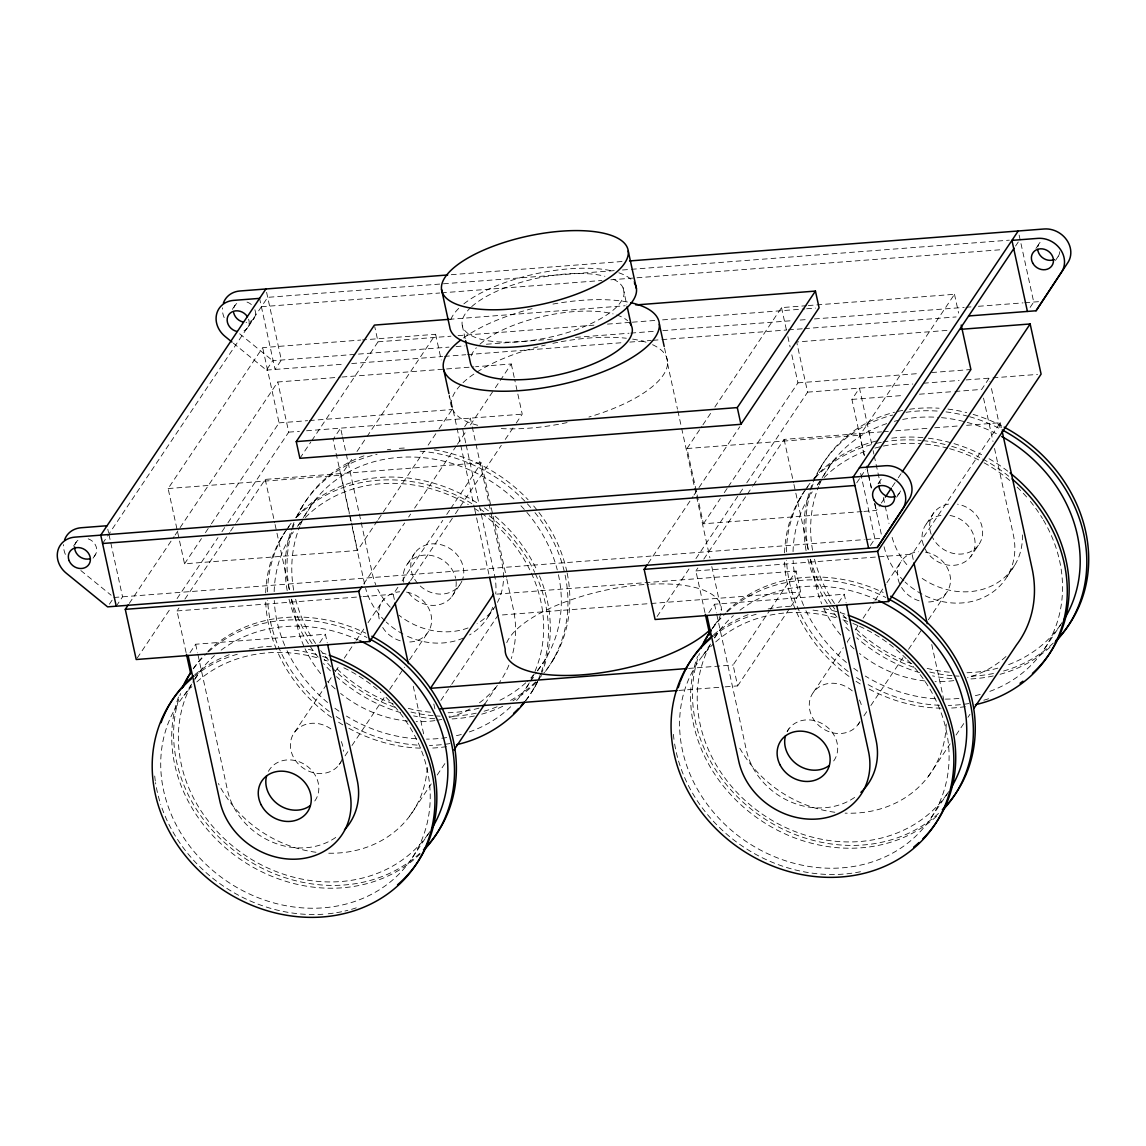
<?xml version="1.0" encoding="UTF-8"?>
<svg xmlns="http://www.w3.org/2000/svg" width="1146" height="1146" viewBox="0 0 1146 1146"><rect width="100%" height="100%" fill="white"/><g stroke="black" fill="none" stroke-linecap="round" stroke-linejoin="round"><path stroke-width="0.75" stroke-dasharray="5 3.75" d="M73.53 546.126L76.223 542.101M232.337 309.363L235.045 305.337M102.581 543.505L107.079 536.786M107.552 536.084L267.691 297.344L615.345 270.542M93.055 558.145L95.748 554.12M248.267 326.753L254.57 317.356M377.392 520.8L357.495 550.467L184.535 563.803L168.133 488.554L262.663 347.625L360.732 340.061M109.4 604.186L112.093 600.16M233.34 343.17L266.416 370.115L272.719 360.718L448.945 347.123M116.247 606.205L122.55 596.808L108.942 534.408M129.269 603.412L174.12 536.529M175.123 535.053L179.105 529.108M180.108 527.618L277.79 381.99L340.176 377.177M184.535 563.803L201.452 538.577M205.435 532.646L210.406 525.226M211.408 523.751L279.065 422.874L262.663 347.625M137.219 658.019L171.112 607.495M177.086 598.584L217.955 537.66M221.937 531.715L226.922 524.281M227.925 522.791L288.735 432.142L277.79 381.99M186.096 652.59L177.014 610.933L178.991 607.967M184.936 599.1L229.544 532.604M230.547 531.128L235.503 523.736M236.491 522.261L265.242 479.4L481.435 462.726L490.889 506.117M299.894 458.314L310.781 442.098M311.769 440.623L378.037 341.809L374.756 326.768M189.992 652.69L195.665 644.238L325.392 634.239L327.283 642.92M280.655 538.992L282.546 536.17M300.195 509.855L302.086 507.048M183.99 695.536L193.789 680.91M194.777 679.449L201.639 669.221M297.43 526.415L302.329 519.109M303.303 517.648L315.078 500.114M351.163 521.387L341.093 475.218L353.025 457.412M357.008 451.481L365.961 438.13M366.964 436.655L435.623 334.288L362.523 339.932M378.395 519.31L382.377 513.379M383.366 511.89L424.163 451.066M428.146 445.135L438.101 430.309M439.09 428.819L452.025 409.537L449.046 395.857M319.72 642.691L325.392 634.239M464.66 426.599L470.333 418.147L471.851 425.094M363.755 583.916L404.624 522.991M408.621 517.047L410.612 514.067M414.594 508.122L456.466 445.708M457.455 444.233L466.422 430.853M470.419 424.908L494.341 389.239M495.33 387.763L511.288 363.984L475.633 366.734M294.68 732.079L327.398 683.303M328.386 681.827L334.331 672.96M335.334 671.484L339.302 665.568M344.258 658.176L355.16 641.932M356.148 640.442L364.084 628.624M368.038 622.708L382.907 600.547M407.489 563.904L415.053 552.63M394.339 599.473L393.207 594.258L398.163 586.867M402.131 580.965L442.771 520.37M446.739 514.454L449.705 510.013M450.707 508.538L481.435 462.726M410.583 580.578L454.432 515.199M455.435 513.709L501.289 445.35M505.271 439.405L515.242 424.55M516.244 423.06L522.218 414.15L514.683 379.555M339.101 764.711L341.093 761.761M345.061 755.844L348.026 751.418M351.994 745.502L384.712 696.739M389.669 689.348L404.538 667.173M409.494 659.795L427.343 633.179M451.911 596.55L459.474 585.277M488.182 616.691L493.854 608.24M440.881 700.421L450.722 685.752M451.71 684.277L497.994 615.287L649.338 603.613M409.451 816.396L431.254 783.893M437.199 775.025L445.135 763.193M484.787 704.074L497.679 684.864A114.887 99.989 33.9 0 1 478.913 703.2M412.417 857.58L430.065 831.265M525.856 688.46L536.643 672.387M537.617 670.926L543.505 662.159M862.107 511.56L703.415 523.794L686.998 448.544L701.925 426.298M702.928 424.808L710.892 412.947M714.86 407.016L781.529 307.615L806.498 305.696M533.377 689.104L535.268 686.282M552.916 659.981L554.807 657.159M648.135 563.402L693.001 496.533M693.989 495.043L697.986 489.098M698.974 487.609L739.843 426.684M703.415 523.794L720.333 498.567M724.301 492.637L727.295 488.196M728.283 486.706L797.945 382.864L791.6 353.799M657.088 616.534L688.975 568.975M695.951 558.575L738.826 494.685M739.815 493.195L742.809 488.74M746.791 482.795L807.601 392.147L796.656 341.981L948.172 330.306M704.962 612.58L695.88 570.923L697.857 567.972M703.816 559.105L746.433 495.545M747.421 494.069L752.378 486.678M753.38 485.202L784.108 439.391L881.575 431.87M708.873 612.68L714.545 604.229L844.258 594.23L846.149 602.911M864.041 454.962L851.922 399.41L859.486 388.136L871.605 443.688M799.521 498.983L801.412 496.161M819.061 469.86L820.951 467.038M702.856 655.526L710.706 643.837M714.631 637.993L720.505 629.211M817.284 484.944L821.195 479.1M822.183 477.638L833.944 460.105M864.442 455.736L859.958 435.208L954.489 294.293L808.288 305.552M725.189 686.855L737.652 685.895L733.096 664.995L769.525 610.675M770.513 609.214L796.112 571.052L495.215 594.244M856.735 482.81L859.915 478.083M860.904 476.593L865.875 469.187M1015.557 246.046L1018.25 242.021M737.652 685.895L800.667 591.952L796.112 571.052M878.037 483.856L879.827 481.177M1035.941 248.438L1038.648 244.413M863.883 511.417L876.361 510.457L880.343 504.526M881.346 503.037L884.325 498.596M892.29 486.721L897.261 479.3M898.263 477.825L901.243 473.37M896.659 497.206L899.352 493.181M1055.466 260.457L1058.173 256.432M870.416 545.51L874.914 538.806L860.173 471.207M1030.125 307.415L1033.721 302.043L1018.608 232.71M838.586 602.681L844.258 594.23M787.087 731.535L788.978 728.713M813.56 692.069L843.298 647.734M847.266 641.817L851.22 635.915M855.188 629.999L858.168 625.573M863.124 618.181L874.026 601.922M875.014 600.447L885.93 584.188M886.918 582.712L901.787 560.537M926.369 523.894L933.918 512.62M913.204 559.463L912.073 554.249L1000.3 422.716L964.86 425.453M857.982 724.716L859.958 721.751M863.926 715.849L866.906 711.408M870.86 705.506L903.578 656.73M908.534 649.338L921.427 630.128M928.36 619.785L946.209 593.184M924.937 548.648A27.576 23.994 33.9 0 0 970.791 556.541L978.355 545.267A27.576 23.994 33.9 0 0 957.569 504.197M1007.048 576.696L1014.611 565.422M928.317 776.401L950.12 743.883M956.079 735.016L964.001 723.183M967.969 717.281L969.946 714.316M931.283 817.571L948.931 791.27M1044.722 648.464L1062.371 622.149M451.28 274.696L622.436 261.489M622.479 269.998L629.612 269.439M631.389 269.31L1009.354 240.159M261.388 306.741L439.677 293.004M441.454 292.86L601.908 280.484M610.832 279.796L1003.051 249.556M449.089 319.333L625.143 305.753M378.037 341.809L450.951 336.193M458.071 335.649L596.78 324.948M607.452 324.117L630.572 322.341M632.348 322.198L655.469 320.422M662.589 319.877L804.85 308.904M806.641 308.761L815.522 308.088M456.079 346.579L464.99 345.891M486.391 344.244L554.134 339.015M575.536 337.368L629.011 333.242M630.801 333.114L655.756 331.18M662.889 330.635L793.032 320.594M800.166 320.049L807.3 319.505M814.434 318.946L964.187 307.4M965.978 307.271L971.321 306.856M978.455 306.297L1023.02 302.873M1024.811 302.73L1042.373 301.369M266.416 370.115L344.588 364.084M351.722 363.54L442.643 356.521M444.433 356.392L465.82 354.73M467.611 354.601L622.708 342.64M629.842 342.095L651.243 340.448M653.019 340.305L660.153 339.76M661.944 339.617L786.743 329.991M788.52 329.862L802.787 328.759M804.564 328.616L956.108 316.941M341.952 377.034L473.857 366.863M279.065 422.874L307.601 420.668M309.377 420.539L452.025 409.537M797.945 382.864L919.192 373.51M931.669 372.55L970.891 369.528M288.735 432.142L299.421 431.326M306.555 430.767L522.218 414.15M807.601 392.147L912.789 384.025M923.461 383.208L959.102 380.458M966.107 379.928L991.19 377.994M992.966 377.851L1037.531 374.413M851.922 399.41L903.463 395.442M919.45 394.21L953.214 391.603M954.99 391.474L981.649 389.411L989.199 378.137L989.958 381.618M883.351 431.741L888.666 431.326M895.757 430.781L927.644 428.318M934.735 427.773L957.77 425.997M168.133 488.554L341.093 475.218M686.998 448.544L859.958 435.208M113.898 597.481L864.213 539.623M865.989 539.494L883.552 538.133M177.014 610.933L361.305 596.722M363.081 596.579L393.207 594.258M695.88 570.923L912.073 554.249M651.114 603.484L800.667 591.952M688.574 668.433L733.096 664.995M678.89 690.422L723.398 686.998M239.643 333.773L272.719 360.718M80.836 570.536L111.148 595.232M1000.3 422.716L1001.432 427.931M991.476 388.551L1000.558 430.208M983.54 398.092L992.995 441.482M994.513 448.43L1013.436 535.225A68.932 59.993 33.9 0 1 982.194 598.069A68.932 59.993 33.9 0 1 905.125 582.068M954.489 294.293L958.6 313.102M931.755 644.51L943.86 700.063M873.109 450.622L873.868 454.103M874.24 455.836L880.3 483.612M883.337 497.493L889.01 523.536M866.677 465.992L871.519 488.225M874.871 503.61L876.361 510.457M867.436 470.576L868.195 474.057M868.582 475.791L871.232 487.938M874.627 503.567L881.818 536.543M781.529 307.615L786.385 329.847M787.875 336.695L790.11 346.952M784.108 439.391L793.562 482.781M793.949 484.514L795.467 491.462M795.84 493.195L808.331 550.481M810.222 559.162L815.895 585.191A114.887 99.989 33.9 0 0 821.739 603.799M664.565 348.14L667.559 361.821M667.559 363.654L677.472 409.136M677.859 410.884L681.283 426.627M681.669 428.375L696.166 494.843M696.539 496.59L709.89 557.816M711.795 566.554L721.335 610.288A110.288 40.239 -12.3 0 0 650.656 584.145M714.545 604.229L716.436 612.909M716.809 614.643L746.333 750.028A68.932 59.993 33.9 0 0 855.46 796.828M623.052 287.732L626.776 304.836M511.288 363.984L514.296 377.822M462.239 325.321L465.233 339.001M491.276 507.85L492.78 514.798M493.167 516.531L506.417 577.283M506.79 579.017L513.222 608.526A114.887 99.989 33.9 0 1 511.259 658.592M472.224 426.828L475.633 442.442M476.005 444.175L502.12 563.947A68.932 59.993 33.9 0 1 497.45 602.381M462.769 429.421L465.806 443.301M466.178 445.035L479.042 504.054M479.429 505.787L480.933 512.735M481.32 514.468L494.556 575.22A68.932 59.993 33.9 0 1 495.717 593.929M451.424 402.461L474.301 507.406M474.688 509.153L476.206 516.158M476.593 517.906L489.184 575.621M449.318 395.37L451.925 407.346M435.623 334.288L441.21 359.944M433.833 704.002L434.979 709.231M413.262 686.253L424.235 736.592M342.124 435.093L340.62 428.146L333.056 439.419L349.329 514.053M342.511 436.827L345.92 452.441M346.293 454.188L372.407 573.945A68.932 59.993 33.9 0 0 375.773 584.761M351.536 523.106L357.495 550.467M349.702 515.8L350.848 521M352.352 527.948L364.843 585.219M266.603 292.33L281.357 360.045L275.054 369.442L259.569 298.375M265.242 479.4L274.696 522.791M275.083 524.524L276.587 531.472M276.974 533.205L289.465 590.491M291.356 599.157L297.029 625.2A114.887 99.989 33.9 0 0 304.292 647.103M195.665 644.238L197.556 652.919M197.943 654.653L227.452 790.038A68.932 59.993 33.9 0 0 336.58 836.838M107.81 529.208L108.569 532.675M450.822 319.505A95.347 34.795 -12.3 0 1 458.887 308.217M463.872 303.862A95.347 34.795 -12.3 0 1 612.594 271.043M618.826 272.805A95.347 34.795 -12.3 0 1 633.552 281.916M613.268 279.223A82.713 30.183 -12.3 0 1 545.553 338.127A82.713 30.183 -12.3 0 1 470.562 307.687M471.665 306.655A82.713 30.183 -12.3 0 1 604.902 276.286M471.121 355.933A82.713 30.183 -12.3 0 1 476.349 347.768M479.873 344.273A82.713 30.183 -12.3 0 1 613.096 313.904M616.706 314.964A82.713 30.183 -12.3 0 1 627.593 320.708M652.561 344.702A110.288 40.239 -12.3 0 1 588.915 417.044M567.084 422.588A110.288 40.239 -12.3 0 1 497.636 428.346M477.696 425.266A110.288 40.239 -12.3 0 1 458.443 387.463A110.288 40.239 -12.3 0 1 545.238 345.046M552.888 343.327A110.288 40.239 -12.3 0 1 560.208 341.866M561.168 341.694A110.288 40.239 -12.3 0 1 626.332 338.242M632.649 339.101A110.288 40.239 -12.3 0 1 646.659 342.41M463.5 337.97A110.288 40.239 -12.3 0 1 534.81 307.959M552.959 304.077A110.288 40.239 -12.3 0 1 627.435 302M720.863 613.439A110.288 40.239 -12.3 0 1 712.196 627.65M506.761 642.691A110.288 40.239 -12.3 0 1 648.88 584.231M946.209 724.028A114.887 99.989 33.9 0 1 845.103 813.13M834.861 812.256A114.887 99.989 33.9 0 1 738.024 745M1005.959 656.515A114.887 99.989 33.9 0 1 967.468 677.716M953.773 680.595A114.887 99.989 33.9 0 1 935.036 681.655M924.793 680.925A114.887 99.989 33.9 0 1 859.486 653.449M854.071 648.88A114.887 99.989 33.9 0 1 847.668 642.777M840.663 635.013A114.887 99.989 33.9 0 1 822.427 605.446M925.424 552.114A27.576 23.994 33.9 0 1 950.507 579.79A27.576 23.994 33.9 0 1 926.025 601.994M919.121 600.791A27.576 23.994 33.9 0 1 901.186 586.809M899.624 583.715A27.576 23.994 33.9 0 1 918.533 551.785M859.672 722.08A27.576 23.994 33.9 0 1 822.47 728.369A27.576 23.994 33.9 0 1 813.947 691.582A27.576 23.994 33.9 0 1 852.481 691.052M859.414 699.962A27.576 23.994 33.9 0 1 861.706 706.394M469.917 708.944A114.887 99.989 33.9 0 1 448.587 717.725M441.826 719.387A114.887 99.989 33.9 0 1 436.64 720.347M434.907 720.605A114.887 99.989 33.9 0 1 416.156 721.665M407.632 721.12A114.887 99.989 33.9 0 1 340.62 693.445M335.205 688.889A114.887 99.989 33.9 0 1 327.584 681.512M320.679 673.676A114.887 99.989 33.9 0 1 305.037 648.736M508.881 665.153A114.887 99.989 33.9 0 1 498.696 683.474M406.558 592.124A27.576 23.994 33.9 0 1 431.641 619.8A27.576 23.994 33.9 0 1 407.159 641.989M400.255 640.8A27.576 23.994 33.9 0 1 382.306 626.819M379.183 618.869A27.576 23.994 33.9 0 1 399.653 591.78M342.095 759.211A27.576 23.994 33.9 0 1 305.653 769.639A27.576 23.994 33.9 0 1 294.436 732.423A27.576 23.994 33.9 0 1 333.615 731.062M341.264 741.534A27.576 23.994 33.9 0 1 343.413 751.332M427.214 767.39A114.887 99.989 33.9 0 1 326.223 853.14M315.995 852.266A114.887 99.989 33.9 0 1 218.385 783.492M254.913 309.749A11.489 9.999 33.9 0 1 246.075 322.37M233.913 307.586A11.489 9.999 33.9 0 1 238.97 302.2M247.02 302.071A11.489 9.999 33.9 0 1 251.891 305.065M248.61 319.147A11.489 9.999 33.9 0 1 242.436 331.395M224.172 317.628A22.977 19.998 33.9 0 1 222.439 307.83M75.092 544.336A11.489 9.999 33.9 0 1 80.163 538.964M88.213 538.835A11.489 9.999 33.9 0 1 94.316 556.168M65.365 554.392A22.977 19.998 33.9 0 1 63.617 544.594M1059.764 251.676A11.489 9.999 33.9 0 1 1056.44 258.251M1037.846 246.805A11.489 9.999 33.9 0 1 1042.072 240.775M900.484 490.946A11.489 9.999 33.9 0 1 897.633 495.015M879.025 483.569A11.489 9.999 33.9 0 1 883.251 477.538M419.665 853.412A147.046 127.98 33.9 0 1 243.926 857.652A147.046 127.98 33.9 0 1 180.595 693.574M193.244 668.777A147.046 127.98 33.9 0 1 202.928 656.472M207.798 651.429A147.046 127.98 33.9 0 1 365.832 633.194M420.324 853.813A147.046 127.98 33.9 0 1 243.711 861.563A147.046 127.98 33.9 0 1 178.704 696.396M193.359 668.734A147.046 127.98 33.9 0 1 207.168 653.034M208.457 651.845A147.046 127.98 33.9 0 1 366.964 637.505M428.16 834.073A140.156 121.992 33.9 0 1 246.533 856.248A140.156 121.992 33.9 0 1 193.903 680.409M194.791 678.948A140.156 121.992 33.9 0 1 214.503 655.598M221.135 650.154A140.156 121.992 33.9 0 1 358.24 639.984M394.625 706.452A140.156 121.992 33.9 0 1 391.03 881.374A140.156 121.992 33.9 0 1 204.747 863.139A140.156 121.992 33.9 0 1 191.898 686.612M196.854 681.913A140.156 121.992 33.9 0 1 317.284 657.804M324.06 659.838A140.156 121.992 33.9 0 1 327.412 660.984M343.829 667.803A140.156 121.992 33.9 0 1 380.873 692.571M386.073 697.413A140.156 121.992 33.9 0 1 393.45 705.134M356.291 907.861A147.046 127.98 33.9 0 1 344.932 911.027M341.623 911.743A147.046 127.98 33.9 0 1 334.89 912.932M333.2 913.176A147.046 127.98 33.9 0 1 324.633 914.107M322.914 914.236A147.046 127.98 33.9 0 1 160.698 804.263M159.666 800.982A147.046 127.98 33.9 0 1 155.555 782.646M155.312 780.985A147.046 127.98 33.9 0 1 154.71 775.971M194.763 674.693A147.046 127.98 33.9 0 1 229.916 654.466M249.312 648.937A147.046 127.98 33.9 0 1 271.487 646.272M308.389 649.381A147.046 127.98 33.9 0 1 316.454 651.272M322.886 653.105A147.046 127.98 33.9 0 1 326.066 654.122M194.233 676.398A147.046 127.98 33.9 0 1 240.832 653.277M294.164 650.14A147.046 127.98 33.9 0 1 320.995 655.913M322.585 656.414A147.046 127.98 33.9 0 1 327.341 658.019M446.439 746.648A147.046 127.98 33.9 0 1 429.249 748.18M420.496 748.166A147.046 127.98 33.9 0 1 348.699 728.211M342.826 724.845A147.046 127.98 33.9 0 1 337.082 721.235M331.523 717.425A147.046 127.98 33.9 0 1 277.174 651.014M276.487 649.41A147.046 127.98 33.9 0 1 265.643 599.659M265.671 592.883A147.046 127.98 33.9 0 1 285.254 531.601M286.242 530.168A147.046 127.98 33.9 0 1 291.528 523.249M297.33 516.746A147.046 127.98 33.9 0 1 472.653 504.125M479.744 508.738A147.046 127.98 33.9 0 1 483.884 511.66M489.27 515.772A147.046 127.98 33.9 0 1 534.681 572.298M535.426 573.874A147.046 127.98 33.9 0 1 541.428 671.685M540.812 673.332A147.046 127.98 33.9 0 1 525.742 700.75M541.671 675.553A147.046 127.98 33.9 0 1 536.901 680.652M535.655 681.884A147.046 127.98 33.9 0 1 507.606 701.982M497.092 706.781A147.046 127.98 33.9 0 1 482.824 711.551M476.249 713.156A147.046 127.98 33.9 0 1 448.931 716.279M440.164 716.15A147.046 127.98 33.9 0 1 436.655 715.964M433.145 715.691A147.046 127.98 33.9 0 1 409.065 711.594M394.682 707.254A147.046 127.98 33.9 0 1 332.326 668.061M331.137 666.872A147.046 127.98 33.9 0 1 324.289 659.494M312.113 643.665A147.046 127.98 33.9 0 1 291.7 599.43M289.394 589.431A147.046 127.98 33.9 0 1 294.035 524.467M297.33 516.359A147.046 127.98 33.9 0 1 364.457 455.664M387.319 449.776A147.046 127.98 33.9 0 1 390.714 449.261M399.281 448.344A147.046 127.98 33.9 0 1 407.947 447.928M434.334 449.848A147.046 127.98 33.9 0 1 528.091 499.756M533.692 505.988A147.046 127.98 33.9 0 1 537.918 511.145M538.949 512.463A147.046 127.98 33.9 0 1 566.812 571.439M567.155 573.1A147.046 127.98 33.9 0 1 543.935 672.903M536.242 682.228A147.046 127.98 33.9 0 1 512.864 700.808M502.765 706.265A147.046 127.98 33.9 0 1 480.933 714.373M474.358 715.978A147.046 127.98 33.9 0 1 450.536 718.986M434.764 718.786A147.046 127.98 33.9 0 1 413.634 715.892M400.742 712.64A147.046 127.98 33.9 0 1 336.552 676.67M330.435 670.883A147.046 127.98 33.9 0 1 323.501 663.563M318.115 657.188A147.046 127.98 33.9 0 1 310.222 646.473M308.403 643.723A147.046 127.98 33.9 0 1 288.964 598.928M287.188 590.577A147.046 127.98 33.9 0 1 291.557 528.922M292.144 527.275A147.046 127.98 33.9 0 1 295.439 519.181M296.169 517.591A147.046 127.98 33.9 0 1 377.091 454.246M420.095 451.195A147.046 127.98 33.9 0 1 526.2 502.578M527.346 503.796A147.046 127.98 33.9 0 1 531.801 508.795M534.996 512.649A147.046 127.98 33.9 0 1 543.147 674.378M534.208 674.306A140.156 121.992 33.9 0 1 527.06 681.626M525.799 682.787A140.156 121.992 33.9 0 1 496.906 701.653M478.956 708.142A140.156 121.992 33.9 0 1 447.57 712.769M430.452 712.196A140.156 121.992 33.9 0 1 408.134 708.343M392.949 703.687A140.156 121.992 33.9 0 1 334.675 666.585M328.573 660.153A140.156 121.992 33.9 0 1 320.694 650.599M315.594 643.479A140.156 121.992 33.9 0 1 295.424 598.341M293.705 590.204A140.156 121.992 33.9 0 1 299.765 526.53M300.41 524.94A140.156 121.992 33.9 0 1 303.26 518.737M304.822 515.714A140.156 121.992 33.9 0 1 514.583 499.541M520.914 505.787A140.156 121.992 33.9 0 1 525.713 511.03M526.874 512.377A140.156 121.992 33.9 0 1 557.271 569.877M558.431 574.748A140.156 121.992 33.9 0 1 535.325 673.017M510.658 706.753A140.156 121.992 33.9 0 1 467.711 732.495M461.308 734.457A140.156 121.992 33.9 0 1 454.89 736.047M446.725 737.566A140.156 121.992 33.9 0 1 426.527 739.127M416.242 738.783A140.156 121.992 33.9 0 1 346.45 716.064M338.958 711.165A140.156 121.992 33.9 0 1 333.157 706.953M327.57 702.512A140.156 121.992 33.9 0 1 285.411 647.06M284.738 645.485A140.156 121.992 33.9 0 1 274.266 600.475M274.166 591.651A140.156 121.992 33.9 0 1 293.39 531.873M298.49 525.097A140.156 121.992 33.9 0 1 304.148 518.723M305.337 517.491A140.156 121.992 33.9 0 1 468.299 504.555M474.401 508.308A140.156 121.992 33.9 0 1 534.709 672M533.32 675.094A140.156 121.992 33.9 0 1 516.56 700.607M450.02 743.553A147.046 127.98 33.9 0 1 429.406 745.401M417.13 745.086A147.046 127.98 33.9 0 1 346.164 722.897M340.391 719.344A147.046 127.98 33.9 0 1 336.179 716.537M329.317 711.594A147.046 127.98 33.9 0 1 267.648 600.175M267.519 591.866A147.046 127.98 33.9 0 1 287.145 528.779M288.133 527.346A147.046 127.98 33.9 0 1 291.242 523.149M295.668 517.777A147.046 127.98 33.9 0 1 478.842 504.039M484.4 507.85A147.046 127.98 33.9 0 1 489.829 511.904M495.086 516.173A147.046 127.98 33.9 0 1 537.316 571.066M539.437 575.865A147.046 127.98 33.9 0 1 538.534 680.137M537.746 681.698A147.046 127.98 33.9 0 1 525.498 700.679M456.137 581.509A27.576 23.994 33.9 0 1 437.686 604.988A27.576 23.994 33.9 0 1 406.887 590.176M403.764 582.225A27.576 23.994 33.9 0 1 424.235 555.137A27.576 23.994 33.9 0 1 455.65 578.229M461.881 581.208A27.576 23.994 33.9 0 1 416.786 582.311A27.576 23.994 33.9 0 1 432.357 543.834A27.576 23.994 33.9 0 1 462.468 579.761M492.708 607.251A68.932 59.993 33.9 0 1 469.502 634.941M463.328 638.064A68.932 59.993 33.9 0 1 404.466 634.855M402.948 634.053A68.932 59.993 33.9 0 1 386.259 622.077M385.027 620.888A68.932 59.993 33.9 0 1 365.603 588.342M495.745 605.417A68.932 59.993 33.9 0 1 477.065 623.668M467.998 627.951A68.932 59.993 33.9 0 1 399.023 615.259M390.199 607.165A68.932 59.993 33.9 0 1 377.779 589.273M268.408 771.358A27.576 23.994 33.9 0 1 305.309 764.869A27.576 23.994 33.9 0 1 314.534 801.355M938.531 813.402A147.046 127.98 33.9 0 1 762.792 817.642A147.046 127.98 33.9 0 1 699.461 653.564M712.11 628.767A147.046 127.98 33.9 0 1 721.808 616.462M726.664 611.42A147.046 127.98 33.9 0 1 883.179 592.453M936.64 816.224A147.046 127.98 33.9 0 1 760.901 820.464A147.046 127.98 33.9 0 1 697.57 656.386M712.225 628.739A147.046 127.98 33.9 0 1 726.034 613.038M727.323 611.835A147.046 127.98 33.9 0 1 885.829 597.496M947.026 794.063A140.156 121.992 33.9 0 1 767.863 817.829A140.156 121.992 33.9 0 1 710.248 644.826M714.574 637.505A140.156 121.992 33.9 0 1 733.368 615.603M740.001 610.159A140.156 121.992 33.9 0 1 877.105 599.974M914.651 667.789A140.156 121.992 33.9 0 1 908.205 842.754A140.156 121.992 33.9 0 1 721.364 820.894A140.156 121.992 33.9 0 1 713.213 644.21M715.734 641.903A140.156 121.992 33.9 0 1 836.15 617.809M842.926 619.843A140.156 121.992 33.9 0 1 847.94 621.562M852.911 623.467A140.156 121.992 33.9 0 1 857.838 625.544M859.471 626.275A140.156 121.992 33.9 0 1 906.214 658.664M907.46 659.924A140.156 121.992 33.9 0 1 913.505 666.456M860.488 871.734A147.046 127.98 33.9 0 1 674.177 740.975M673.963 739.313A147.046 127.98 33.9 0 1 673.289 732.623M713.629 634.698A147.046 127.98 33.9 0 1 748.782 614.457M768.192 608.941A147.046 127.98 33.9 0 1 792.101 606.205M823.745 608.684A147.046 127.98 33.9 0 1 838.543 612.15M840.147 612.609A147.046 127.98 33.9 0 1 846.522 614.643M713.099 636.402A147.046 127.98 33.9 0 1 759.712 613.268M813.044 610.145A147.046 127.98 33.9 0 1 836.652 614.972M843.041 616.935A147.046 127.98 33.9 0 1 846.206 618.009M965.304 706.638A147.046 127.98 33.9 0 1 948.129 708.171M941.124 708.199A147.046 127.98 33.9 0 1 866.09 687.385M860.245 683.961A147.046 127.98 33.9 0 1 854.544 680.309M849.014 676.427A147.046 127.98 33.9 0 1 796.04 611.004M795.353 609.4A147.046 127.98 33.9 0 1 784.552 561.311M784.552 552.873A147.046 127.98 33.9 0 1 804.134 491.591M805.122 490.159A147.046 127.98 33.9 0 1 810.394 483.24M814.992 478.011A147.046 127.98 33.9 0 1 871.519 444.591M876.418 443.359A147.046 127.98 33.9 0 1 881.403 442.313M883.079 441.998A147.046 127.98 33.9 0 1 921.183 440.451M922.945 440.623A147.046 127.98 33.9 0 1 945.264 444.562M951.696 446.324A147.046 127.98 33.9 0 1 979.73 457.512M982.724 459.073A147.046 127.98 33.9 0 1 1009.468 476.822M1053.26 643.092A147.046 127.98 33.9 0 1 1003.309 671.098M993.467 673.49A147.046 127.98 33.9 0 1 967.811 676.269M959.044 676.154A147.046 127.98 33.9 0 1 955.535 675.954M952.011 675.682A147.046 127.98 33.9 0 1 927.945 671.585M913.563 667.244A147.046 127.98 33.9 0 1 854.844 631.561M847.668 624.441A147.046 127.98 33.9 0 1 842.066 618.224M834.804 609.085A147.046 127.98 33.9 0 1 831.91 605.016M830.979 603.655A147.046 127.98 33.9 0 1 810.58 559.434M808.259 549.421A147.046 127.98 33.9 0 1 814.806 479.572M815.494 477.954A147.046 127.98 33.9 0 1 894.568 412.216M897.848 411.414A147.046 127.98 33.9 0 1 902.833 410.368M909.595 409.251A147.046 127.98 33.9 0 1 939.09 408.234M947.9 409.079A147.046 127.98 33.9 0 1 966.694 412.617M973.126 414.379A147.046 127.98 33.9 0 1 1001.16 425.567M1050.08 647.103A147.046 127.98 33.9 0 1 999.799 674.364M993.238 675.968A147.046 127.98 33.9 0 1 967.668 679.048M951.882 678.647A147.046 127.98 33.9 0 1 932.515 675.882M919.608 672.645A147.046 127.98 33.9 0 1 856.692 637.778M849.315 630.873A147.046 127.98 33.9 0 1 843.499 624.799M836.981 617.178A147.046 127.98 33.9 0 1 829.088 606.478M827.283 603.713A147.046 127.98 33.9 0 1 807.83 558.919M806.068 550.567A147.046 127.98 33.9 0 1 892.677 415.038M905.999 412.316A147.046 127.98 33.9 0 1 937.199 411.056M946.009 411.901A147.046 127.98 33.9 0 1 968.026 416.285M969.631 416.729A147.046 127.98 33.9 0 1 999.269 428.389M1060.465 624.957A140.156 121.992 33.9 0 1 1005.916 665.611M997.822 668.147A140.156 121.992 33.9 0 1 964.746 672.802M949.318 672.186A140.156 121.992 33.9 0 1 926.999 668.347M911.815 663.692A140.156 121.992 33.9 0 1 853.541 626.576M846.278 618.811A140.156 121.992 33.9 0 1 840.648 611.993M834.474 603.469A140.156 121.992 33.9 0 1 814.29 558.331M812.571 550.195A140.156 121.992 33.9 0 1 818.631 486.52M819.29 484.93A140.156 121.992 33.9 0 1 822.126 478.727M823.688 475.719A140.156 121.992 33.9 0 1 887.462 423.361M894.338 421.341A140.156 121.992 33.9 0 1 897.819 420.467M902.676 419.436A140.156 121.992 33.9 0 1 938.087 417.359M941.511 417.645A140.156 121.992 33.9 0 1 965.534 421.929M967.238 422.387A140.156 121.992 33.9 0 1 996.977 433.962M1043.39 520.04A140.156 121.992 33.9 0 1 986.577 692.499M980.188 694.447A140.156 121.992 33.9 0 1 973.771 696.037M958.944 698.415A140.156 121.992 33.9 0 1 945.393 699.117M935.122 698.774A140.156 121.992 33.9 0 1 865.316 676.054M857.824 671.169A140.156 121.992 33.9 0 1 852.022 666.958M846.436 662.503A140.156 121.992 33.9 0 1 804.277 607.051M803.604 605.475A140.156 121.992 33.9 0 1 793.132 560.466M793.046 551.641A140.156 121.992 33.9 0 1 812.256 491.878M817.356 485.087A140.156 121.992 33.9 0 1 823.014 478.713M824.203 477.495A140.156 121.992 33.9 0 1 866.433 450.836M874.957 448.115A140.156 121.992 33.9 0 1 880.171 446.768M883.408 446.066A140.156 121.992 33.9 0 1 920.439 443.674M925.596 444.118A140.156 121.992 33.9 0 1 947.885 448.229M949.59 448.688A140.156 121.992 33.9 0 1 980.919 461.093M984.056 462.783A140.156 121.992 33.9 0 1 1011.846 482.265M1017.104 487.064A140.156 121.992 33.9 0 1 1028.091 498.682M1030.354 501.389A140.156 121.992 33.9 0 1 1042.502 518.551M988.597 698.745A147.046 127.98 33.9 0 1 982.151 700.679M968.9 703.544A147.046 127.98 33.9 0 1 962.096 704.489M960.377 704.675A147.046 127.98 33.9 0 1 948.272 705.392M939.505 705.277A147.046 127.98 33.9 0 1 866.505 683.732M860.689 680.251A147.046 127.98 33.9 0 1 855.045 676.541M848.198 671.585A147.046 127.98 33.9 0 1 786.514 560.165M786.385 551.856A147.046 127.98 33.9 0 1 806.025 488.783M807.013 487.351A147.046 127.98 33.9 0 1 812.285 480.418M813.402 479.085A147.046 127.98 33.9 0 1 876.676 440.938M891.76 438.159A147.046 127.98 33.9 0 1 926.598 438.001M928.36 438.202A147.046 127.98 33.9 0 1 981.621 454.69M989.055 458.715A147.046 127.98 33.9 0 1 1008.695 471.894M950.005 515.471A27.576 23.994 33.9 0 1 970.791 556.541M923.561 545.482A27.576 23.994 33.9 0 1 943.101 515.141M978.355 545.267A27.576 23.994 33.9 0 1 932.486 537.374M931.125 534.208A27.576 23.994 33.9 0 1 950.664 503.868M903.893 580.879A68.932 59.993 33.9 0 1 883.709 545.224M1022.39 534.91A68.932 59.993 33.9 0 1 988.31 587.382A68.932 59.993 33.9 0 1 919.25 576.309M906.801 564.62A68.932 59.993 33.9 0 1 891.273 533.95M787.273 731.349A27.576 23.994 33.9 0 1 824.189 724.859A27.576 23.994 33.9 0 1 833.4 761.359"/><path stroke-width="1.5" d="M877.249 547.53L902.79 508.695A22.977 19.998 33.9 0 0 901.487 485.961A22.977 19.998 33.9 0 0 879.054 475.132L74.805 537.145A22.977 19.998 33.9 0 0 57.773 551.011A22.977 19.998 33.9 0 0 66.267 573.201L107.595 606.864L877.249 547.53L909.093 499.298A22.977 19.998 33.9 0 0 907.775 476.564A22.977 19.998 33.9 0 0 885.357 465.734L859.414 467.74M968.585 315.967L1036.07 310.767L1061.597 271.946A22.977 19.998 33.9 0 0 1060.294 249.212A22.977 19.998 33.9 0 0 1037.875 238.368L1011.932 240.374L1027.418 311.44M265.872 288.993L100.748 535.139L116.247 606.205M409.58 582.068L369.714 641.502L136.216 659.509L125.286 609.343L128.266 604.887M635.815 304.936L815.436 291.084L819.089 307.801L740.932 424.307L299.894 458.314L296.255 441.597L374.398 325.092L449.089 319.333M369.714 641.502L358.77 591.35L361.764 586.895M493.439 594.387L430.423 688.331L686.798 668.562M454.06 749.899L484.787 704.074M740.932 424.307L737.293 407.589L815.436 291.084M960.649 329.332L1030.154 323.974L1041.098 374.14L888.58 601.507L655.097 619.499L644.152 569.347L647.146 564.892M1018.235 230.976L853.111 477.137L868.611 548.189M866.877 467.697L1014.081 248.238M885.328 497.106L891.287 488.21M902.231 471.88L970.891 369.528L961.208 325.063M1036.07 310.767L1067.9 262.549A22.977 19.998 33.9 0 0 1066.597 239.815A22.977 19.998 33.9 0 0 1044.178 228.985L629.569 260.944M888.58 601.507L877.65 551.341L1030.154 323.974M973.914 708.414L1016.545 644.869A114.887 99.989 33.9 0 0 1032.088 568.531L1002.191 431.397M447.714 274.968L239.929 290.984A22.977 19.998 33.9 0 0 223.384 303.146M259.569 298.375L233.626 300.381A22.977 19.998 33.9 0 0 216.58 314.262A22.977 19.998 33.9 0 0 225.074 336.437L231.965 342.052M296.255 441.597L737.293 407.589M107.051 525.742L81.108 527.747A22.977 19.998 33.9 0 0 64.577 539.909M102.581 543.505L854.93 485.489M125.286 609.343L358.77 591.35M644.152 569.347L877.65 551.341M440.322 708.83L677.114 690.565M913.964 562.93L927.214 623.682M846.522 604.644L876.045 740.03A68.932 59.993 33.9 0 1 860.89 792.344M836.695 605.503L868.482 751.303A68.932 59.993 33.9 0 1 817.299 819.003A68.932 59.993 33.9 0 1 738.769 761.302L706.982 615.502M659.351 324.203L664.193 346.436M628.237 250.988A95.347 34.795 -12.3 0 1 492.006 309.792A95.347 34.795 -12.3 0 1 484.4 249.799A95.347 34.795 -12.3 0 1 628.237 250.988L636.431 288.62M705.334 614.313L709.875 635.142M627.149 306.541L631.26 325.364M465.605 340.706L470.447 362.938A82.713 30.183 -12.3 0 0 564.62 373.31A82.713 30.183 -12.3 0 0 629.741 322.943M441.525 289.394L449.733 327.025A95.347 34.795 -12.3 0 0 555.18 340.749A95.347 34.795 -12.3 0 0 634.44 283.177M489.557 577.369L505.2 649.094A110.288 40.239 -12.3 0 0 587.096 674.435A110.288 40.239 -12.3 0 0 709.775 630.056M443.731 369.714L448.945 393.665M395.098 602.939L408.348 663.692M327.656 644.654L357.18 780.039A68.932 59.993 33.9 0 1 344.488 829.862M317.829 645.513L349.616 791.313A68.932 59.993 33.9 0 1 298.433 859.013A68.932 59.993 33.9 0 1 219.903 801.312L188.102 655.512M186.469 654.323L190.637 673.418M630.715 302.673A110.288 40.239 -12.3 0 1 630.873 358.283A110.288 40.239 -12.3 0 1 484.901 390.313A110.288 40.239 -12.3 0 1 460.821 339.961M237.007 331.481A11.489 9.999 33.9 0 1 228.742 314.735A11.489 9.999 33.9 0 1 247.393 316.668M243.31 322.083A11.489 9.999 33.9 0 1 233.669 312.715M89.932 558.761A11.489 9.999 33.9 0 1 74.633 546.857M1054.234 259.555A11.489 9.999 33.9 0 1 1037.717 249.398M895.427 496.318A11.489 9.999 33.9 0 1 878.91 486.162M371.834 636.245A147.046 127.98 33.9 0 1 423.461 849.773M183.174 687.07A147.046 127.98 33.9 0 1 191.339 671.685A147.046 127.98 33.9 0 0 181.999 688.288M369.943 639.067A147.046 127.98 33.9 0 1 424.006 850.074M359.858 640.729A140.156 121.992 33.9 0 1 431.884 828.4M329.231 655.197A147.046 127.98 33.9 0 1 397.504 884.855M161.056 722.696A147.046 127.98 33.9 0 1 193.43 675.825M330.478 659.165A147.046 127.98 33.9 0 1 422.057 854.329A147.046 127.98 33.9 0 1 214.001 883.523A147.046 127.98 33.9 0 1 191.54 678.647M524.682 702.126A147.046 127.98 33.9 0 1 456.48 744.728M524.395 702.025A147.046 127.98 33.9 0 1 520.986 705.979M518.594 708.529A147.046 127.98 33.9 0 1 513.566 713.414M310.022 805.767A27.576 23.994 33.9 0 1 278.578 804.707A27.576 23.994 33.9 0 1 266.631 775.727M890.714 596.235A147.046 127.98 33.9 0 1 942.327 809.764M704.246 642.304A147.046 127.98 33.9 0 1 711.15 630.214M888.823 599.057A147.046 127.98 33.9 0 1 942.872 810.064M700.865 648.292A147.046 127.98 33.9 0 1 711.222 630.157M878.738 600.719A140.156 121.992 33.9 0 1 950.75 788.405M848.097 615.187A147.046 127.98 33.9 0 1 922.802 838.886M919.006 842.525A147.046 127.98 33.9 0 1 913.691 847.095M678.246 687.672A147.046 127.98 33.9 0 1 679.922 682.687M680.538 681.053A147.046 127.98 33.9 0 1 712.296 635.829M849.344 619.155A147.046 127.98 33.9 0 1 940.923 814.333A147.046 127.98 33.9 0 1 732.867 843.513A147.046 127.98 33.9 0 1 710.405 638.637M1012.061 478.985A147.046 127.98 33.9 0 1 1065.723 610.761A147.046 127.98 33.9 0 1 975.346 704.718M1004.154 427.129A147.046 127.98 33.9 0 1 1055.767 640.657M1002.263 429.936A147.046 127.98 33.9 0 1 1055.108 642.218M1001.704 436.483A140.156 121.992 33.9 0 1 1064.19 619.284M1010.027 472.94A147.046 127.98 33.9 0 1 1032.431 673.418M1022.934 681.211A147.046 127.98 33.9 0 1 1020.055 683.26M828.902 765.757A27.576 23.994 33.9 0 1 797.444 764.711A27.576 23.994 33.9 0 1 785.497 735.732M69.089 560.609A11.489 9.999 33.9 0 0 88.013 565.565A11.489 9.999 33.9 0 0 80.994 547.96A11.489 9.999 33.9 0 0 69.089 560.609M1032.732 263.093A11.489 9.999 33.9 0 0 1051.87 265.815A11.489 9.999 33.9 0 0 1042.674 248.911A11.489 9.999 33.9 0 0 1032.732 263.093M873.925 499.857A11.489 9.999 33.9 0 0 893.049 502.578A11.489 9.999 33.9 0 0 883.867 485.675A11.489 9.999 33.9 0 0 873.925 499.857M261.116 804.736A27.576 23.994 33.9 0 0 306.97 812.629A27.576 23.994 33.9 0 0 286.185 771.573A27.576 23.994 33.9 0 0 261.116 804.736M779.982 764.726A27.576 23.994 33.9 0 0 825.836 772.633A27.576 23.994 33.9 0 0 805.065 731.563A27.576 23.994 33.9 0 0 779.982 764.726"/></g></svg>
